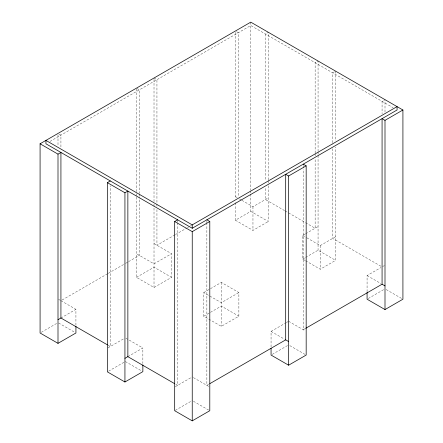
<?xml version="1.0" encoding="UTF-8"?>
<svg xmlns="http://www.w3.org/2000/svg" width="443" height="443" viewBox="0 0 443 443"><rect width="100%" height="100%" fill="white"/><g stroke="black" fill="none" stroke-linecap="round" stroke-linejoin="round"><path stroke-width="0.33" stroke-dasharray="2.21 1.66" d="M49.97 141.455L250.76 25.528L393.03 107.666M334.448 71.816L332.693 72.829L332.693 144.579M62.125 300L107.643 273.719M108.242 273.375L125.009 263.696M125.613 263.347L128.005 261.963M128.603 261.619L139.384 255.395L139.384 197.445M174.896 234.895L156.944 245.256L156.944 209.384M175.494 234.546L186.863 227.984M187.461 227.636L189.853 226.257M190.451 225.913L191.647 225.221M136.461 197.135L136.461 277.357L154.014 287.496L171.574 277.357L171.574 253.706L154.014 263.84L136.461 253.706M241.839 200.297L252.959 206.72L268.32 197.849M60.929 318.008L75.925 309.347L75.925 325.566M41.277 332.311L56.809 323.346M136.461 277.357L154.014 267.223L171.574 277.357M235.399 202.667L235.399 220.232L250.76 211.366L268.32 221.5L268.32 184.05M235.399 220.232L252.959 230.371L268.32 221.5M107.965 347.866L124.151 338.524M203.758 292.563L221.317 282.424L238.877 292.563L238.877 316.213L221.317 326.347L203.758 316.213L203.758 292.563L221.317 302.696L238.877 292.563M305.039 260.44L302.702 259.089L302.702 235.438L305.072 234.07M305.659 233.727L318.063 226.567M127.861 356.654L142.862 347.993L142.862 363.537M306.8 237.802L320.256 245.577L335.622 236.706M108.574 371.168L124.106 362.202M203.758 316.213L221.317 306.074L238.877 316.213M302.702 259.089L305.066 257.726M305.653 257.383L318.063 250.223L335.622 260.357L335.622 147.026M305.626 260.777L320.256 269.228L335.622 260.357M367.075 291.782L367.075 275.563L380.919 267.572M382.658 266.564L384.413 265.551M175.267 386.722L192.24 376.927M271.061 346.958L271.061 331.419L285.691 322.969M286.278 322.631L288.033 321.618M208.659 384.336L206.87 385.371L206.87 223.948M305.039 328.695L303.25 329.73L303.25 168.993M368.271 298.521L385 288.864M175.267 410.373L192.24 400.577M272.235 354.394L288.033 345.269M236.568 31.697L238.323 32.71L238.323 196.891M154.014 78.007L156.944 79.696L156.944 206.626M137.042 88.478L139.384 89.829L139.384 193.309M284.572 210.613L265.39 199.538L265.39 187.123M285.17 210.957L304.95 222.375M305.548 222.724L315.139 228.261L315.139 158.583M380.88 266.215L332.693 238.395L332.693 148.715M235.399 196.581L237.155 197.595M239.497 198.946L241.252 199.959M302.702 235.438L306.213 237.465M367.075 275.563L380.919 283.553M386.191 289.556L401.723 298.521M59.174 134.113L60.929 135.126L60.929 147.547M154.014 243.567L171.574 253.706M288.62 321.28L305.005 330.744M271.061 331.419L284.522 339.188M289.788 345.606L306.174 355.07M58.587 299.341L60.342 300.354M60.929 300.692L75.925 309.347M125.89 338.197L142.862 347.993M193.408 377.602L208.625 386.385M107.926 345.141L110.307 346.515L110.307 185.783M175.81 384.336L177.61 385.371L177.61 222.569M58.598 322.997L74.729 332.311M125.303 361.51L141.688 370.968M193.408 401.253L208.625 410.035M385 112.068L385 99.653L382.071 101.342L382.071 113.757M335.622 71.14L335.622 140.819M320.256 245.577L320.256 269.228M318.063 151.379L318.063 61.007L315.139 62.696L315.139 153.068M318.063 152.065L318.063 154.823M318.063 155.515L318.063 250.223M315.139 153.754L315.139 155.825M303.25 165.544L303.25 168.301M268.32 179.913L268.32 32.289L265.39 33.978L265.39 180.916M268.32 180.606L268.32 183.363M252.959 206.72L252.959 230.371M250.76 22.15L250.76 189.958M250.76 190.651L250.76 193.408M250.76 194.1L250.76 211.366M235.399 32.4L235.399 198.608M221.317 282.424L221.317 326.347M206.87 221.19L206.87 223.261M177.61 219.811L177.61 221.877M154.014 79.386L154.014 201.487M154.014 204.245L154.014 287.496M139.384 194.001L139.384 196.758M136.461 88.833L136.461 192.998M136.461 193.691L136.461 196.448M58 134.816L58 145.858"/><path stroke-width="0.66" d="M75.925 326.242L75.925 333.003L58 343.347L40.08 333.003L40.08 143.787L250.76 22.15L402.92 109.997L402.92 299.213L385 309.563L367.075 299.213L367.075 292.458M40.08 143.787L58 154.136L60.929 152.447L60.929 318.008L107.333 344.798M142.862 364.888L142.862 371.644L124.937 381.993L107.378 371.86L107.378 182.643L110.307 180.954M107.378 182.643L124.937 192.777L127.861 191.088L127.861 356.654L174.608 383.644M206.87 219.811L209.794 221.5L209.794 410.716L192.24 420.85L174.68 410.716L174.68 221.5L177.61 219.811M192.24 224.878L397.066 106.619L397.066 109.997L192.24 228.256L45.934 143.787L45.934 140.409L192.24 224.878L192.24 228.256M174.68 221.5L192.24 231.634L209.794 221.5M209.855 383.649L285.691 339.864L285.691 174.304L288.62 175.993L306.174 165.854L306.174 355.07L288.62 365.204L271.061 355.07L271.061 348.309M305.637 328.352L382.071 284.218L382.071 118.658L385 120.346L402.92 109.997M58 319.696L60.929 318.008M124.937 358.343L127.861 356.654M303.25 164.165L306.174 165.854M382.071 284.218L385 285.907M285.691 339.864L288.62 341.553M385 120.346L385 309.563M288.62 175.993L288.62 365.204M192.24 231.634L192.24 420.85M124.937 192.777L124.937 381.993M58 154.136L58 343.347"/></g></svg>
